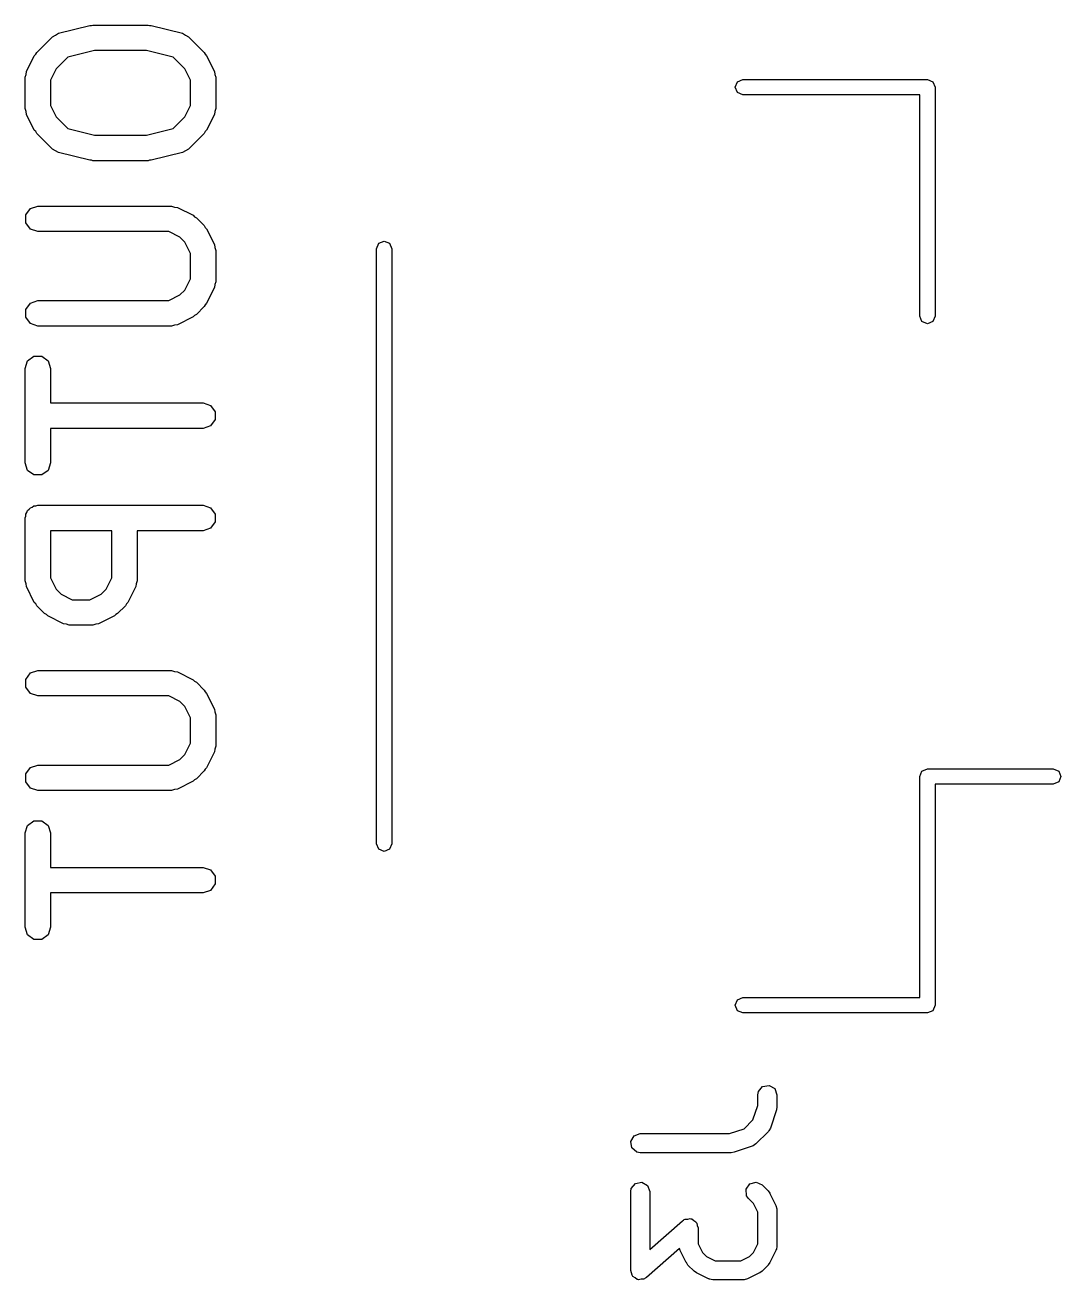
# Model space of a CAD drawing. Extents: x 0.08 to 3.92, y 0.14 to 2.92.
# Drawn here: x 3.598 to 3.9187, y 1.7508 to 2.1393 of the extents above; entities that cross this region are included whole.
import ezdxf

# ---------------------------------------------------------------- set-up
doc = ezdxf.new("R2010")
doc.units = 0
doc.header["$MEASUREMENT"] = 0
doc.layers.add('BLACK', color=7, linetype='CONTINUOUS')

msp = doc.modelspace()

# ---------------------------------------------------------------- linework, layer by layer
at = {"layer": 'BLACK', "linetype": 'CONTINUOUS'}
for p, q in [((3.60833, 2.13676), (3.61808, 2.1392)), ((3.61808, 2.1392), (3.61857, 2.13916)), ((3.61857, 2.13916), (3.61903, 2.13931)), ((3.61903, 2.13931), (3.63609, 2.13931)), ((3.63609, 2.13931), (3.63656, 2.13916)), ((3.63656, 2.13916), (3.63705, 2.1392)), ((3.63705, 2.1392), (3.6468, 2.13676)), ((3.60163, 2.13085), (3.6065, 2.13572)), ((3.6065, 2.13572), (3.60744, 2.1362)), ((3.60744, 2.1362), (3.60833, 2.13676)), ((3.6468, 2.13676), (3.64769, 2.1362)), ((3.64769, 2.1362), (3.64863, 2.13572)), ((3.64863, 2.13572), (3.6535, 2.13085)), ((3.59845, 2.12495), (3.60089, 2.12983)), ((3.60089, 2.12983), (3.60134, 2.13028)), ((3.60134, 2.13028), (3.60163, 2.13085)), ((3.6113, 2.12938), (3.60765, 2.12573)), ((3.61952, 2.13144), (3.6113, 2.12938)), ((3.63561, 2.13144), (3.61952, 2.13144)), ((3.64383, 2.12938), (3.63561, 2.13144)), ((3.64748, 2.12573), (3.64383, 2.12938)), ((3.6535, 2.13085), (3.65379, 2.13028)), ((3.65379, 2.13028), (3.65424, 2.12983)), ((3.65424, 2.12983), (3.65667, 2.12495)), ((3.60765, 2.12573), (3.60591, 2.12226)), ((3.64922, 2.12226), (3.64748, 2.12573)), ((3.59804, 2.12319), (3.59832, 2.12405)), ((3.59804, 2.11344), (3.59804, 2.12319)), ((3.59832, 2.12405), (3.59845, 2.12495)), ((3.60591, 2.12226), (3.60591, 2.11437)), ((3.64922, 2.11437), (3.64922, 2.12226)), ((3.65667, 2.12495), (3.65681, 2.12405)), ((3.65681, 2.12405), (3.65709, 2.12319)), ((3.65709, 2.12319), (3.65709, 2.11344)), ((3.81787, 2.12008), (3.81857, 2.12175)), ((3.81857, 2.12175), (3.82024, 2.12244)), ((3.82024, 2.12244), (3.87732, 2.12244)), ((3.87732, 2.12244), (3.87899, 2.12175)), ((3.87899, 2.12175), (3.87969, 2.12008)), ((3.81857, 2.11841), (3.81787, 2.12008)), ((3.82024, 2.11772), (3.81857, 2.11841)), ((3.87496, 2.11772), (3.82024, 2.11772)), ((3.87496, 2.04921), (3.87496, 2.11772)), ((3.87969, 2.12008), (3.87969, 2.04921)), ((3.60591, 2.11437), (3.60765, 2.1109)), ((3.64748, 2.1109), (3.64922, 2.11437)), ((3.59832, 2.11258), (3.59804, 2.11344)), ((3.59845, 2.11168), (3.59832, 2.11258)), ((3.60089, 2.10681), (3.59845, 2.11168)), ((3.60765, 2.1109), (3.6113, 2.10725)), ((3.64383, 2.10725), (3.64748, 2.1109)), ((3.65667, 2.11168), (3.65424, 2.10681)), ((3.65681, 2.11258), (3.65667, 2.11168)), ((3.65709, 2.11344), (3.65681, 2.11258)), ((3.60134, 2.10635), (3.60089, 2.10681)), ((3.60163, 2.10578), (3.60134, 2.10635)), ((3.6065, 2.10091), (3.60163, 2.10578)), ((3.6113, 2.10725), (3.61952, 2.10519)), ((3.63561, 2.10519), (3.64383, 2.10725)), ((3.6535, 2.10578), (3.64863, 2.10091)), ((3.65379, 2.10635), (3.6535, 2.10578)), ((3.65424, 2.10681), (3.65379, 2.10635)), ((3.61952, 2.10519), (3.63561, 2.10519)), ((3.60744, 2.10043), (3.6065, 2.10091)), ((3.60833, 2.09987), (3.60744, 2.10043)), ((3.61808, 2.09744), (3.60833, 2.09987)), ((3.6468, 2.09987), (3.63705, 2.09744)), ((3.64769, 2.10043), (3.6468, 2.09987)), ((3.64863, 2.10091), (3.64769, 2.10043)), ((3.61857, 2.09747), (3.61808, 2.09744)), ((3.61903, 2.09732), (3.61857, 2.09747)), ((3.63609, 2.09732), (3.61903, 2.09732)), ((3.63656, 2.09747), (3.63609, 2.09732)), ((3.63705, 2.09744), (3.63656, 2.09747)), ((3.59823, 2.08054), (3.59966, 2.08251)), ((3.59966, 2.08251), (3.60197, 2.08326)), ((3.60197, 2.08326), (3.6434, 2.08326)), ((3.6434, 2.08326), (3.64427, 2.08298)), ((3.64427, 2.08298), (3.64517, 2.08284)), ((3.64517, 2.08284), (3.65004, 2.08041)), ((3.59823, 2.0781), (3.59823, 2.08054)), ((3.65004, 2.08041), (3.65049, 2.07996)), ((3.65049, 2.07996), (3.65106, 2.07967)), ((3.65106, 2.07967), (3.6535, 2.07723)), ((3.59966, 2.07614), (3.59823, 2.0781)), ((3.60197, 2.07538), (3.59966, 2.07614)), ((3.64248, 2.07538), (3.60197, 2.07538)), ((3.64595, 2.07365), (3.64248, 2.07538)), ((3.6535, 2.07723), (3.65379, 2.07666)), ((3.65379, 2.07666), (3.65424, 2.07621)), ((3.65424, 2.07621), (3.65667, 2.07133)), ((3.64748, 2.07211), (3.64595, 2.07365)), ((3.64922, 2.06864), (3.64748, 2.07211)), ((3.65667, 2.07133), (3.65681, 2.07044)), ((3.70685, 2.07008), (3.70754, 2.07175)), ((3.70754, 2.07175), (3.70921, 2.07244)), ((3.70921, 2.07244), (3.71088, 2.07175)), ((3.71088, 2.07175), (3.71157, 2.07008)), ((3.64922, 2.06075), (3.64922, 2.06864)), ((3.65681, 2.07044), (3.65709, 2.06957)), ((3.65709, 2.06957), (3.65709, 2.05982)), ((3.70685, 1.88583), (3.70685, 2.07008)), ((3.71157, 2.07008), (3.71157, 1.88583)), ((3.64748, 2.05728), (3.64922, 2.06075)), ((3.65709, 2.05982), (3.65681, 2.05896)), ((3.64248, 2.05401), (3.64595, 2.05575)), ((3.64595, 2.05575), (3.64748, 2.05728)), ((3.65667, 2.05806), (3.65424, 2.05319)), ((3.65681, 2.05896), (3.65667, 2.05806)), ((3.59823, 2.05129), (3.59966, 2.05326)), ((3.59966, 2.05326), (3.60197, 2.05401)), ((3.60197, 2.05401), (3.64248, 2.05401)), ((3.6535, 2.05217), (3.65106, 2.04973)), ((3.65379, 2.05273), (3.6535, 2.05217)), ((3.65424, 2.05319), (3.65379, 2.05273)), ((3.59823, 2.04886), (3.59823, 2.05129)), ((3.59966, 2.04689), (3.59823, 2.04886)), ((3.65004, 2.04899), (3.64517, 2.04655)), ((3.65049, 2.04944), (3.65004, 2.04899)), ((3.65106, 2.04973), (3.65049, 2.04944)), ((3.87565, 2.04754), (3.87496, 2.04921)), ((3.87732, 2.04685), (3.87565, 2.04754)), ((3.87899, 2.04754), (3.87732, 2.04685)), ((3.87969, 2.04921), (3.87899, 2.04754)), ((3.60197, 2.04614), (3.59966, 2.04689)), ((3.6434, 2.04614), (3.60197, 2.04614)), ((3.64427, 2.04642), (3.6434, 2.04614)), ((3.64517, 2.04655), (3.64427, 2.04642)), ((3.59879, 2.03533), (3.60076, 2.03676)), ((3.60076, 2.03676), (3.60319, 2.03676)), ((3.60319, 2.03676), (3.60516, 2.03533)), ((3.59804, 2.03301), (3.59879, 2.03533)), ((3.59804, 2.00377), (3.59804, 2.03301)), ((3.60516, 2.03533), (3.60591, 2.03301)), ((3.60591, 2.03301), (3.60591, 2.02233)), ((3.60591, 2.02233), (3.65315, 2.02233)), ((3.65315, 2.02233), (3.65547, 2.02158)), ((3.65547, 2.02158), (3.6569, 2.01961)), ((3.6569, 2.01717), (3.65547, 2.01521)), ((3.6569, 2.01961), (3.6569, 2.01717)), ((3.65315, 2.01445), (3.60591, 2.01445)), ((3.60591, 2.01445), (3.60591, 2.00377)), ((3.65547, 2.01521), (3.65315, 2.01445)), ((3.59879, 2.00145), (3.59804, 2.00377)), ((3.60076, 2.00002), (3.59879, 2.00145)), ((3.60516, 2.00145), (3.60319, 2.00002)), ((3.60591, 2.00377), (3.60516, 2.00145)), ((3.60319, 2.00002), (3.60076, 2.00002)), ((3.59879, 1.98902), (3.59929, 1.98939)), ((3.59929, 1.98939), (3.59966, 1.98989)), ((3.59966, 1.98989), (3.60025, 1.99009)), ((3.60025, 1.99009), (3.60076, 1.99045)), ((3.60076, 1.99045), (3.60138, 1.99045)), ((3.60138, 1.99045), (3.60197, 1.99064)), ((3.60197, 1.99064), (3.65315, 1.99064)), ((3.65315, 1.99064), (3.65547, 1.98989)), ((3.65547, 1.98989), (3.6569, 1.98792)), ((3.59804, 1.98671), (3.59823, 1.9873)), ((3.59804, 1.96721), (3.59804, 1.98671)), ((3.59823, 1.98792), (3.59859, 1.98843)), ((3.59823, 1.9873), (3.59823, 1.98792)), ((3.59859, 1.98843), (3.59879, 1.98902)), ((3.6569, 1.98549), (3.65547, 1.98352)), ((3.6569, 1.98792), (3.6569, 1.98549)), ((3.60591, 1.98277), (3.60591, 1.96814)), ((3.62484, 1.98277), (3.60591, 1.98277)), ((3.62484, 1.96814), (3.62484, 1.98277)), ((3.65315, 1.98277), (3.63272, 1.98277)), ((3.63272, 1.98277), (3.63272, 1.96721)), ((3.65547, 1.98352), (3.65315, 1.98277)), ((3.59832, 1.96635), (3.59804, 1.96721)), ((3.59845, 1.96545), (3.59832, 1.96635)), ((3.60591, 1.96814), (3.60765, 1.96467)), ((3.62311, 1.96467), (3.62484, 1.96814)), ((3.63244, 1.96635), (3.6323, 1.96545)), ((3.63272, 1.96721), (3.63244, 1.96635)), ((3.60089, 1.96058), (3.59845, 1.96545)), ((3.60765, 1.96467), (3.60918, 1.96313)), ((3.60918, 1.96313), (3.61265, 1.9614)), ((3.6181, 1.9614), (3.62157, 1.96313)), ((3.62157, 1.96313), (3.62311, 1.96467)), ((3.6323, 1.96545), (3.62987, 1.96058)), ((3.60134, 1.96012), (3.60089, 1.96058)), ((3.60163, 1.95955), (3.60134, 1.96012)), ((3.60406, 1.95711), (3.60163, 1.95955)), ((3.61265, 1.9614), (3.6181, 1.9614)), ((3.62913, 1.95955), (3.62669, 1.95711)), ((3.62942, 1.96012), (3.62913, 1.95955)), ((3.62987, 1.96058), (3.62942, 1.96012)), ((3.60463, 1.95683), (3.60406, 1.95711)), ((3.60509, 1.95638), (3.60463, 1.95683)), ((3.60996, 1.95394), (3.60509, 1.95638)), ((3.62567, 1.95638), (3.62079, 1.95394)), ((3.62612, 1.95683), (3.62567, 1.95638)), ((3.62669, 1.95711), (3.62612, 1.95683)), ((3.61086, 1.95381), (3.60996, 1.95394)), ((3.61172, 1.95352), (3.61086, 1.95381)), ((3.61903, 1.95352), (3.61172, 1.95352)), ((3.6199, 1.95381), (3.61903, 1.95352)), ((3.62079, 1.95394), (3.6199, 1.95381)), ((3.59823, 1.93674), (3.59966, 1.93871)), ((3.59966, 1.93871), (3.60197, 1.93946)), ((3.60197, 1.93946), (3.6434, 1.93946)), ((3.6434, 1.93946), (3.64427, 1.93918)), ((3.64427, 1.93918), (3.64517, 1.93905)), ((3.64517, 1.93905), (3.65004, 1.93661)), ((3.59823, 1.93431), (3.59823, 1.93674)), ((3.65004, 1.93661), (3.65049, 1.93616)), ((3.65049, 1.93616), (3.65106, 1.93587)), ((3.65106, 1.93587), (3.6535, 1.93344)), ((3.59966, 1.93234), (3.59823, 1.93431)), ((3.60197, 1.93159), (3.59966, 1.93234)), ((3.64248, 1.93159), (3.60197, 1.93159)), ((3.64595, 1.92985), (3.64248, 1.93159)), ((3.6535, 1.93344), (3.65379, 1.93287)), ((3.65379, 1.93287), (3.65424, 1.93241)), ((3.65424, 1.93241), (3.65667, 1.92754)), ((3.64748, 1.92832), (3.64595, 1.92985)), ((3.64922, 1.92485), (3.64748, 1.92832)), ((3.65667, 1.92754), (3.65681, 1.92664)), ((3.64922, 1.91696), (3.64922, 1.92485)), ((3.65681, 1.92664), (3.65709, 1.92578)), ((3.65709, 1.92578), (3.65709, 1.91603)), ((3.64748, 1.91349), (3.64922, 1.91696)), ((3.65709, 1.91603), (3.65681, 1.91517)), ((3.64248, 1.91022), (3.64595, 1.91195)), ((3.64595, 1.91195), (3.64748, 1.91349)), ((3.65667, 1.91427), (3.65424, 1.90939)), ((3.65681, 1.91517), (3.65667, 1.91427)), ((3.59823, 1.9075), (3.59966, 1.90947)), ((3.59966, 1.90947), (3.60197, 1.91022)), ((3.60197, 1.91022), (3.64248, 1.91022)), ((3.6535, 1.90837), (3.65106, 1.90593)), ((3.65379, 1.90894), (3.6535, 1.90837)), ((3.65424, 1.90939), (3.65379, 1.90894)), ((3.87496, 1.90669), (3.87565, 1.90836)), ((3.87565, 1.90836), (3.87732, 1.90906)), ((3.87732, 1.90906), (3.9163, 1.90906)), ((3.9163, 1.90906), (3.91797, 1.90836)), ((3.91797, 1.90836), (3.91866, 1.90669)), ((3.59823, 1.90506), (3.59823, 1.9075)), ((3.59966, 1.9031), (3.59823, 1.90506)), ((3.65004, 1.9052), (3.64517, 1.90276)), ((3.65049, 1.90564), (3.65004, 1.9052)), ((3.65106, 1.90593), (3.65049, 1.90564)), ((3.87496, 1.83819), (3.87496, 1.90669)), ((3.9163, 1.90433), (3.87969, 1.90433)), ((3.87969, 1.90433), (3.87969, 1.83583)), ((3.91797, 1.90502), (3.9163, 1.90433)), ((3.91866, 1.90669), (3.91797, 1.90502)), ((3.60197, 1.90234), (3.59966, 1.9031)), ((3.6434, 1.90234), (3.60197, 1.90234)), ((3.64427, 1.90262), (3.6434, 1.90234)), ((3.64517, 1.90276), (3.64427, 1.90262)), ((3.59879, 1.89153), (3.60076, 1.89296)), ((3.60076, 1.89296), (3.60319, 1.89296)), ((3.60319, 1.89296), (3.60516, 1.89153)), ((3.59804, 1.88922), (3.59879, 1.89153)), ((3.59804, 1.85997), (3.59804, 1.88922)), ((3.60516, 1.89153), (3.60591, 1.88922)), ((3.60591, 1.88922), (3.60591, 1.87853)), ((3.70754, 1.88416), (3.70685, 1.88583)), ((3.71157, 1.88583), (3.71088, 1.88416)), ((3.70921, 1.88346), (3.70754, 1.88416)), ((3.71088, 1.88416), (3.70921, 1.88346)), ((3.60591, 1.87853), (3.65315, 1.87853)), ((3.65315, 1.87853), (3.65547, 1.87778)), ((3.65547, 1.87778), (3.6569, 1.87581)), ((3.6569, 1.87338), (3.65547, 1.87141)), ((3.6569, 1.87581), (3.6569, 1.87338)), ((3.65315, 1.87066), (3.60591, 1.87066)), ((3.60591, 1.87066), (3.60591, 1.85997)), ((3.65547, 1.87141), (3.65315, 1.87066)), ((3.59879, 1.85766), (3.59804, 1.85997)), ((3.60076, 1.85623), (3.59879, 1.85766)), ((3.60516, 1.85766), (3.60319, 1.85623)), ((3.60591, 1.85997), (3.60516, 1.85766)), ((3.60319, 1.85623), (3.60076, 1.85623)), ((3.81857, 1.8375), (3.82024, 1.83819)), ((3.82024, 1.83819), (3.87496, 1.83819)), ((3.81787, 1.83583), (3.81857, 1.8375)), ((3.81857, 1.83416), (3.81787, 1.83583)), ((3.82024, 1.83346), (3.81857, 1.83416)), ((3.87899, 1.83416), (3.87732, 1.83346)), ((3.87969, 1.83583), (3.87899, 1.83416)), ((3.87732, 1.83346), (3.82024, 1.83346)), ((3.82504, 1.80913), (3.82633, 1.81068)), ((3.82633, 1.81068), (3.82832, 1.81103)), ((3.82832, 1.81103), (3.83007, 1.81002)), ((3.82486, 1.80812), (3.82504, 1.80913)), ((3.82486, 1.80485), (3.82486, 1.80812)), ((3.83007, 1.81002), (3.83076, 1.80812)), ((3.83076, 1.80812), (3.83076, 1.80437)), ((3.82335, 1.80034), (3.82486, 1.80485)), ((3.83061, 1.80344), (3.82874, 1.79781)), ((3.83076, 1.80437), (3.83061, 1.8035)), ((3.83061, 1.8035), (3.83061, 1.80344)), ((3.82059, 1.79758), (3.82335, 1.80034)), ((3.78553, 1.79364), (3.78654, 1.79539)), ((3.78654, 1.79539), (3.78844, 1.79608)), ((3.78844, 1.79608), (3.81608, 1.79608)), ((3.81608, 1.79608), (3.82059, 1.79758)), ((3.82802, 1.79666), (3.82427, 1.79291)), ((3.8281, 1.79682), (3.82802, 1.79666)), ((3.82825, 1.79691), (3.8281, 1.79682)), ((3.82874, 1.79781), (3.82825, 1.79691)), ((3.78588, 1.79165), (3.78553, 1.79364)), ((3.78743, 1.79035), (3.78588, 1.79165)), ((3.82312, 1.7922), (3.8175, 1.79032)), ((3.82326, 1.79231), (3.82312, 1.7922)), ((3.82343, 1.79232), (3.82326, 1.79231)), ((3.82427, 1.79291), (3.82343, 1.79232)), ((3.78844, 1.79017), (3.78743, 1.79035)), ((3.81656, 1.79017), (3.78844, 1.79017)), ((3.81662, 1.79019), (3.81656, 1.79017)), ((3.8175, 1.79032), (3.81662, 1.79019)), ((3.78567, 1.77914), (3.78696, 1.78068)), ((3.78696, 1.78068), (3.78895, 1.78103)), ((3.78895, 1.78103), (3.7907, 1.78002)), ((3.7907, 1.78002), (3.79139, 1.77813)), ((3.82121, 1.77889), (3.82237, 1.78054)), ((3.82237, 1.78054), (3.82432, 1.78107)), ((3.82432, 1.78107), (3.82615, 1.78021)), ((3.82615, 1.78021), (3.82802, 1.77834)), ((3.78549, 1.77813), (3.78567, 1.77914)), ((3.78549, 1.75375), (3.78549, 1.77813)), ((3.79139, 1.77813), (3.79139, 1.76026)), ((3.82138, 1.77688), (3.82121, 1.77889)), ((3.82197, 1.77604), (3.82138, 1.77688)), ((3.82351, 1.7745), (3.82197, 1.77604)), ((3.82802, 1.77834), (3.82853, 1.77762)), ((3.82853, 1.77762), (3.82858, 1.77757)), ((3.82858, 1.77757), (3.83045, 1.77382)), ((3.82486, 1.7718), (3.82351, 1.7745)), ((3.82486, 1.76195), (3.82486, 1.7718)), ((3.83045, 1.77382), (3.83074, 1.77284)), ((3.83074, 1.77284), (3.8307, 1.77267)), ((3.8307, 1.77267), (3.83076, 1.7725)), ((3.83076, 1.7725), (3.83076, 1.76125)), ((3.79139, 1.76026), (3.80149, 1.7691)), ((3.80149, 1.7691), (3.80187, 1.76933)), ((3.80187, 1.76933), (3.80196, 1.76943)), ((3.80196, 1.76943), (3.80208, 1.76946)), ((3.80208, 1.76946), (3.80237, 1.76963)), ((3.80237, 1.76963), (3.80317, 1.76965)), ((3.80317, 1.76965), (3.80395, 1.76978)), ((3.80395, 1.76978), (3.80416, 1.76967)), ((3.80416, 1.76967), (3.80439, 1.76967)), ((3.80439, 1.76967), (3.80501, 1.76917)), ((3.80501, 1.76917), (3.8057, 1.76877)), ((3.8057, 1.76877), (3.80578, 1.76855)), ((3.80578, 1.76855), (3.80596, 1.76841)), ((3.80596, 1.76841), (3.80612, 1.76762)), ((3.80612, 1.76762), (3.80639, 1.76688)), ((3.80639, 1.76688), (3.80639, 1.76195)), ((3.80063, 1.7605), (3.79038, 1.75153)), ((3.8008, 1.75993), (3.80063, 1.7605)), ((3.80639, 1.76195), (3.80774, 1.75925)), ((3.82351, 1.75925), (3.82486, 1.76195)), ((3.83047, 1.76011), (3.83045, 1.75993)), ((3.83058, 1.76024), (3.83047, 1.76011)), ((3.83076, 1.76125), (3.83058, 1.76024)), ((3.80267, 1.75618), (3.8008, 1.75993)), ((3.80272, 1.75614), (3.80267, 1.75618)), ((3.80323, 1.75541), (3.80272, 1.75614)), ((3.80774, 1.75925), (3.80894, 1.75805)), ((3.80894, 1.75805), (3.81163, 1.75671)), ((3.81163, 1.75671), (3.81961, 1.75671)), ((3.81961, 1.75671), (3.82231, 1.75805)), ((3.82231, 1.75805), (3.82351, 1.75925)), ((3.82858, 1.75618), (3.82805, 1.75547)), ((3.83045, 1.75993), (3.82858, 1.75618)), ((3.78576, 1.75301), (3.78549, 1.75375)), ((3.78591, 1.75222), (3.78576, 1.75301)), ((3.7861, 1.75208), (3.78591, 1.75222)), ((3.8051, 1.75354), (3.80323, 1.75541)), ((3.80516, 1.75351), (3.8051, 1.75354)), ((3.80587, 1.75299), (3.80516, 1.75351)), ((3.80962, 1.75111), (3.80587, 1.75299)), ((3.82538, 1.75299), (3.82163, 1.75111)), ((3.82543, 1.75303), (3.82538, 1.75299)), ((3.82615, 1.75354), (3.82543, 1.75303)), ((3.82802, 1.75541), (3.82615, 1.75354)), ((3.82805, 1.75547), (3.82802, 1.75541)), ((3.78618, 1.75186), (3.7861, 1.75208)), ((3.78687, 1.75146), (3.78618, 1.75186)), ((3.78749, 1.75096), (3.78687, 1.75146)), ((3.78772, 1.75096), (3.78749, 1.75096)), ((3.78793, 1.75085), (3.78772, 1.75096)), ((3.78871, 1.75098), (3.78793, 1.75085)), ((3.78951, 1.751), (3.78871, 1.75098)), ((3.7898, 1.75117), (3.78951, 1.751)), ((3.78992, 1.7512), (3.7898, 1.75117)), ((3.79, 1.7513), (3.78992, 1.7512)), ((3.79038, 1.75153), (3.79, 1.7513)), ((3.80979, 1.75109), (3.80962, 1.75111)), ((3.80993, 1.75098), (3.80979, 1.75109)), ((3.81094, 1.7508), (3.80993, 1.75098)), ((3.82031, 1.7508), (3.81094, 1.7508)), ((3.82048, 1.75086), (3.82031, 1.7508)), ((3.82065, 1.75082), (3.82048, 1.75086)), ((3.82163, 1.75111), (3.82065, 1.75082))]:
    msp.add_line(p, q, dxfattribs=at)

doc.saveas('drawing.dxf')
